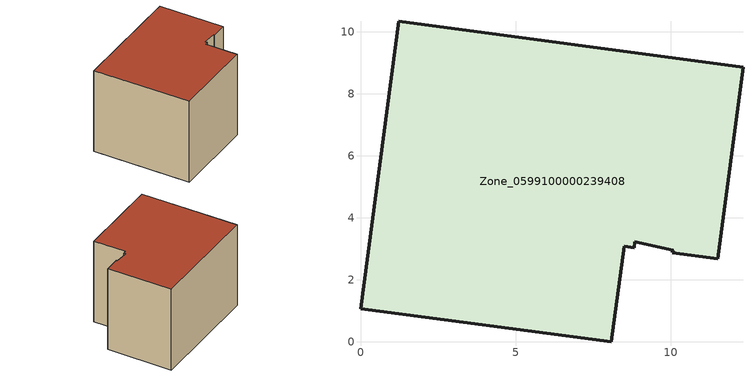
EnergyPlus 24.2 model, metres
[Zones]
Zone_0599100000239408
 floor ground (C_G): 8.85,3.23 8.82,3.04 8.5,3.08 8.09,0 0,1.07 1.23,10.34 12.33,8.86 11.51,2.68 10.05,2.87 10.08,2.96 z0
 wall outside (C_F): 1.23,10.34 0,1.07 8.09,0 8.5,3.08 8.82,3.04 8.85,3.23 10.08,2.96 10.05,2.87 11.51,2.68 12.33,8.86 1.23,10.34 z0:8.28
 roof outside (C_R): 8.82,3.04 8.85,3.23 10.08,2.96 10.05,2.87 11.51,2.68 12.33,8.86 1.23,10.34 0,1.07 8.09,0 8.5,3.08 z8.28
[BUILDING]
Pand.0599100000239408: North Axis=0; Terrain=City; Loads Convergence Tolerance Value=0.04; Temperature Convergence Tolerance Value=0.4; Solar Distribution=FullExterior; Maximum Number of Warmup Days=25; Minimum Number of Warmup Days=1
[Site:Location]
Rotterdam.The.Hague.AP_ZH_NLD Design_Conditions: Latitude=51.96; Longitude=4.45; Time Zone=1; Elevation=-4.5
[SITE:GROUNDTEMPERATURE:BUILDINGSURFACE]
18, 18, 18, 18, 18, 18, 18, 18, 18, 18, 18, 18
[MATERIAL] Thermal Absorptance=0.9; Solar Absorptance=0.7; Visible Absorptance=0.7
Name | Roughness | Thickness | Conductivity | Density | Specific Heat
G.TC.1946-1964 | MediumSmooth | 0.15 | 1 | 540 | 1210
F.TC.1946-1964 | Rough | 0.3 | 0.857143 | 1920 | 840
R.TC.1946-1964 | MediumRough | 0.2 | 0.235294 | 1500 | 1000
[CONSTRUCTION]
C_G: G.TC.1946-1964
C_F: F.TC.1946-1964
C_R: R.TC.1946-1964
[ZONE]
Zone_0599100000239408: Type=1; Multiplier=1; Ceiling Height=Autocalculate; Volume=Autocalculate; Floor Area=autocalculate; Part of Total Floor Area=Yes
[ZONEINFILTRATION:DESIGNFLOWRATE]
Infil_Zone_0599100000239408: Zone or ZoneList or Space or SpaceList=Zone_0599100000239408; Schedule=AlwaysOn; Design Flow Rate Calculation Method=Flow/Area; Flow Rate per Floor Area=0.003; Constant Term Coefficient=1; Temperature Term Coefficient=0; Velocity Term Coefficient=0; Velocity Squared Term Coefficient=0
[HVACTEMPLATE:ZONE:IDEALLOADSAIRSYSTEM]
Zone_0599100000239408: Maximum Heating Supply Air Temperature=50; Minimum Cooling Supply Air Temperature=13; Maximum Heating Supply Air Humidity Ratio=0.0156; Minimum Cooling Supply Air Humidity Ratio=0.0077; Heating Limit=NoLimit; Cooling Limit=NoLimit; Dehumidification Control Type=ConstantSensibleHeatRatio; Cooling Sensible Heat Ratio=0.7; Dehumidification Setpoint=60; Humidification Control Type=None; Humidification Setpoint=30; Outdoor Air Method=None; Outdoor Air Flow Rate per Person=0.00944; Outdoor Air Flow Rate per Zone Floor Area=0; Outdoor Air Flow Rate per Zone=0; Demand Controlled Ventilation Type=None; Outdoor Air Economizer Type=NoEconomizer; Heat Recovery Type=None; Sensible Heat Recovery Effectiveness=0.7; Latent Heat Recovery Effectiveness=0.65
[ZONECONTROL:THERMOSTAT]
ThermostatControl_Zone_0599100000239408: Zone or ZoneList=Zone_0599100000239408; Control Type Schedule=DualSetpointControlType; Control 1=Thermostat_Zone_0599100000239408; Temperature Difference Between Cutout And Setpoint=0
[THERMOSTATSETPOINT:DUALSETPOINT]
Thermostat_Zone_0599100000239408: Heating Setpoint Temperature Schedule=HeatingSetpoint_Zone_0599100000239408; Cooling Setpoint Temperature Schedule=CoolingSetpoint_Zone_0599100000239408
[SCHEDULE:COMPACT]
HeatingSetpoint_Zone_0599100000239408: Through: 12/31, For: AllDays, Until: 24:00, 21
CoolingSetpoint_Zone_0599100000239408: Through: 12/31, For: AllDays, Until: 24:00, 24
DualSetpointControlType: Through: 12/31, For: AllDays, Until: 24:00, 4
AlwaysOn: Through: 12/31, For: AllDays, Until: 24:00, 1
